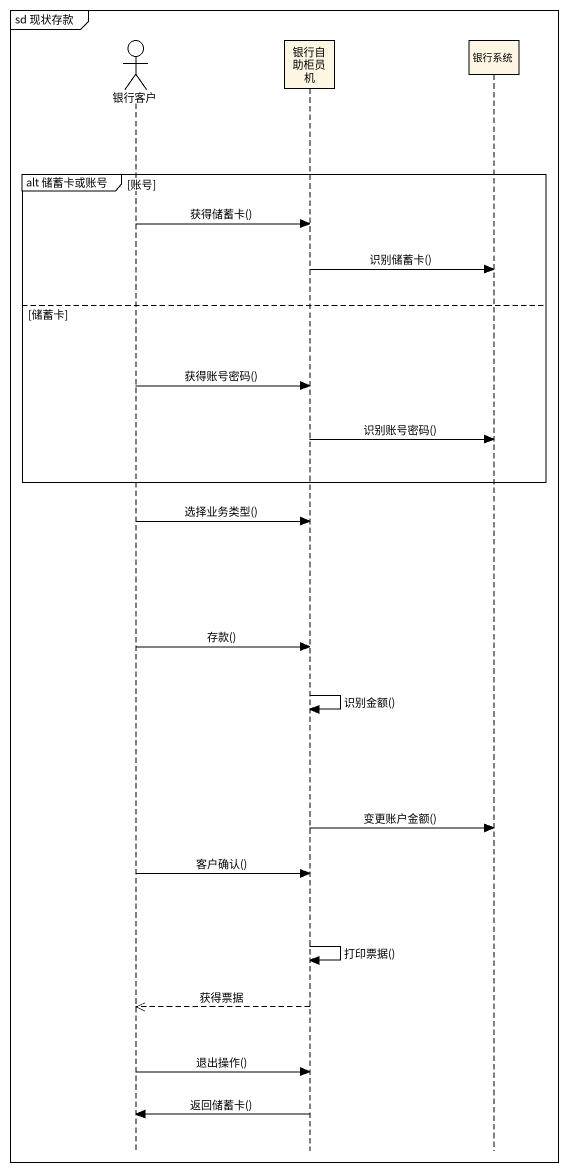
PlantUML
@startuml
mainframe sd 现状存款
hide footbox
actor 银行客户
participant 银行自助柜员机
participant 银行系统

group alt 储蓄卡或账号 [账号]
  银行客户 -> 银行自助柜员机 : 获得储蓄卡()
  银行自助柜员机 -> 银行系统 : 识别储蓄卡()
else 储蓄卡
  银行客户 -> 银行自助柜员机 : 获得账号密码()
  银行自助柜员机 -> 银行系统 : 识别账号密码()
end
银行客户 -> 银行自助柜员机 : 选择业务类型()
银行客户 -> 银行自助柜员机 : 存款()
银行自助柜员机 -> 银行自助柜员机 : 识别金额()
银行自助柜员机 -> 银行系统 : 变更账户金额()
银行客户 -> 银行自助柜员机 : 客户确认()
银行自助柜员机 -> 银行自助柜员机 : 打印票据()
银行自助柜员机 -->> 银行客户 : 获得票据
银行客户 -> 银行自助柜员机 : 退出操作()
银行自助柜员机 -> 银行客户 : 返回储蓄卡()
@enduml
